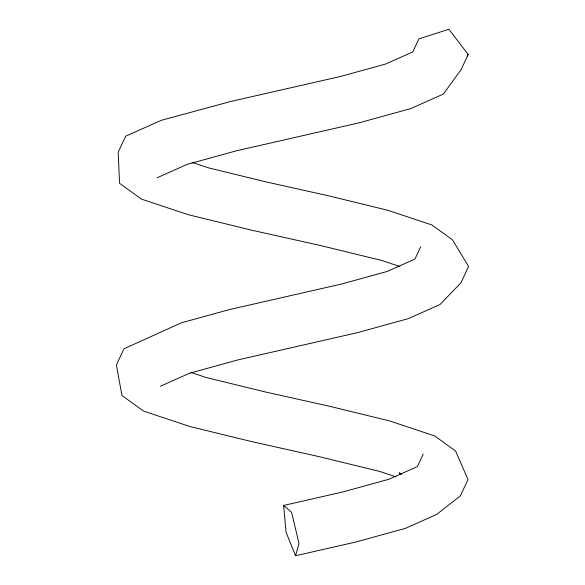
<?xml version="1.0" encoding="UTF-8"?>
<svg xmlns="http://www.w3.org/2000/svg" width="585" height="585" viewBox="0 0 585 585"><rect width="100%" height="100%" fill="white"/><g stroke="black" fill="none" stroke-linecap="round" stroke-linejoin="round"><path stroke-width="0.88" d="M190.878 372.411L206.337 377.566L264.749 391.826L329.684 406.304L389.903 421.003L434.648 435.913L455.598 451.035L467.993 479.576L460.322 495.919L436.644 514.434L405.507 528.321L355.943 541.988L295.557 555.75L298.993 543.458L291.608 512.38L283.615 505.455L342.605 492.014L389.091 479.203L417.383 466.581L423.211 454.143M399.921 266.526L381.91 260.522L320.156 245.451L251.674 230.183L188.348 214.724L141.438 199.09L119.559 183.302L118.185 152.188L125.68 136.195L161.226 120.349L230.739 101.476L340.938 76.357L385.552 64.057L412.776 51.919L418.882 38.895L448.9 29.25L468.183 54.5L461.053 69.703L443.372 94.053L410.809 108.576L358.934 122.872L236.479 150.791L187.068 164.407L157.029 177.803M420.63 246.885L414.911 259.089L387.182 271.455L341.677 283.996L229.101 309.662L181.423 322.803L123.969 348.784L116.393 364.938L121.965 395.526L143.537 411.087L189.694 426.465L251.93 441.66L319.147 456.651L379.694 471.422L395.972 476.848M467.115 55.984L468.183 54.5M160.166 386.334L189.525 373.245L237.81 359.936L357.479 332.653L408.198 318.671L440.052 304.471L460.914 282.855L468.607 266.446L452.424 239.77L431.876 224.947L388.038 210.337L329.084 195.946L265.568 181.781L208.465 167.844L192.18 162.418M400.805 473.674L399.248 472.826L401.383 474.362M295.557 555.75L286.058 532.262L283.615 505.455"/></g></svg>
